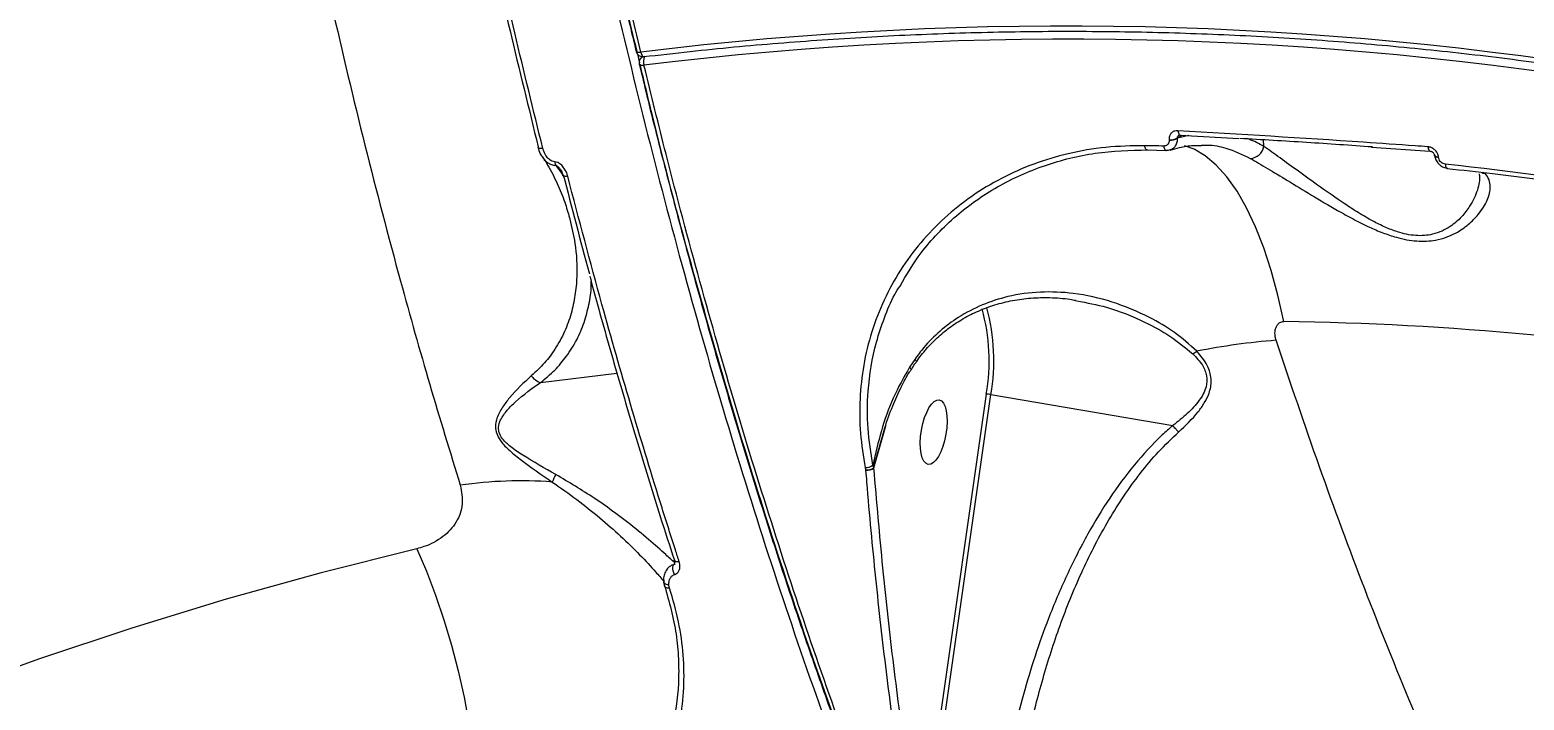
# Model space of a CAD drawing. Header units: millimetres. Extents: x -6879 to 7341, y -8047 to 7187.
# Drawn here: x -628.1 to -414.9, y 3479.5 to 3575.2 of the extents above; entities that cross this region are included whole.
import ezdxf

# ---------------------------------------------------------------- set-up
doc = ezdxf.new("R2010")
doc.units = ezdxf.units.MM
for name, color, linetype in [('DIKOM_ОБЪЕКТ', 7, 'Continuous'), ('DIKOM_РАЗМЕР_ЗОНА', 7, 'Continuous'), ('DIKOM_РАЗМЕР_ОБЪЕКТА', 7, 'Continuous')]:
    doc.layers.add(name, color=color, linetype=linetype)
doc.styles.add('style1', font='arial.ttf', dxfattribs={"width": 0.8})
doc.dimstyles.new('1-50', dxfattribs={"dimtxt": 300, "dimasz": 200, "dimexe": 100, "dimexo": 0, "dimgap": 100, "dimtad": 0, "dimdec": 0, "dimtxsty": 'style1', "dimcen": 0, "dimclrd": 7, "dimclre": 7, "dimadec": 1, "dimazin": 2, "dimtfac": 1, "dimtdec": 0, "dimtmove": 1, "dimatfit": 3, "dimfxl": 0, "dimlwd": 25, "dimlwe": 18, "dimarcsym": 0})

# ---------------------------------------------------------------- blocks, each defined once
blk = doc.blocks.new('*D20')
at = {"layer": 'Defpoints', "color": 0, "transparency": 16777216}
for p in [(-335.47, 4138.44), (-5198.79, -5966.88), (-1568.13, -5966.88)]:
    blk.add_point(p, dxfattribs=at)
at = {"layer": 'DIKOM_РАЗМЕР_ОБЪЕКТА', "color": 7, "lineweight": 18, "transparency": 16777216}
for p, q in [((-335.47, 4138.44), (-5298.79, 4138.44)), ((-1568.13, -5966.88), (-5298.79, -5966.88))]:
    blk.add_line(p, q, dxfattribs=at)
at = {"layer": 'DIKOM_РАЗМЕР_ОБЪЕКТА', "color": 7, "lineweight": 25, "transparency": 16777216}
for p, q in [((-5198.79, 3938.44), (-5198.79, -81.84)), ((-5198.79, -5766.88), (-5198.79, -1161.62))]:
    blk.add_line(p, q, dxfattribs=at)
at = {"layer": 'DIKOM_РАЗМЕР_ОБЪЕКТА', "color": 7, "transparency": 16777216}
for points in [[(-5232.12, 3938.44), (-5165.46, 3938.44), (-5198.79, 4138.44)], [(-5232.12, -5766.88), (-5165.46, -5766.88), (-5198.79, -5966.88)]]:
    blk.add_solid(points, dxfattribs=at)
at = {"layer": 'DIKOM_РАЗМЕР_ОБЪЕКТА', "color": 0, "transparency": 16777216, "insert": (-5198.79, -621.73), "char_height": 300, "attachment_point": 5, "rotation": 90, "style": 'style1'}
blk.add_mtext('10100', dxfattribs=at)
blk = doc.blocks.new('*D19')
at = {"layer": 'Defpoints', "color": 0, "transparency": 16777216}
for p in [(5624.04, 6094.27), (-4435.35, 2864.29), (5624.04, -2640.11)]:
    blk.add_point(p, dxfattribs=at)
at = {"layer": 'DIKOM_РАЗМЕР_ОБЪЕКТА', "color": 7, "lineweight": 18, "transparency": 16777216}
for p, q in [((-4435.35, 2864.29), (-4435.35, 6194.27)), ((5624.04, -2640.11), (5624.04, 6194.27))]:
    blk.add_line(p, q, dxfattribs=at)
at = {"layer": 'DIKOM_РАЗМЕР_ОБЪЕКТА', "color": 7, "lineweight": 25, "transparency": 16777216}
for p, q in [((-4235.35, 6094.27), (2113.67, 6094.27)), ((5424.04, 6094.27), (3193.46, 6094.27))]:
    blk.add_line(p, q, dxfattribs=at)
at = {"layer": 'DIKOM_РАЗМЕР_ОБЪЕКТА', "color": 7, "transparency": 16777216}
for points in [[(-4235.35, 6127.6), (-4235.35, 6060.94), (-4435.35, 6094.27)], [(5424.04, 6127.6), (5424.04, 6060.94), (5624.04, 6094.27)]]:
    blk.add_solid(points, dxfattribs=at)
at = {"layer": 'DIKOM_РАЗМЕР_ОБЪЕКТА', "color": 0, "transparency": 16777216, "insert": (2653.56, 6094.27), "char_height": 300, "attachment_point": 5, "style": 'style1'}
blk.add_mtext('10100', dxfattribs=at)
blk = doc.blocks.new('*D18')
at = {"layer": 'Defpoints', "color": 0, "transparency": 16777216}
for p in [(-342.29, 5666.7), (-6681.79, -8047.27), (-1651.48, -8047.27)]:
    blk.add_point(p, dxfattribs=at)
at = {"layer": 'DIKOM_РАЗМЕР_ЗОНА', "color": 7, "lineweight": 18, "transparency": 16777216}
for p, q in [((-342.29, 5666.7), (-6781.79, 5666.7)), ((-1651.48, -8047.27), (-6781.79, -8047.27))]:
    blk.add_line(p, q, dxfattribs=at)
at = {"layer": 'DIKOM_РАЗМЕР_ЗОНА', "color": 7, "lineweight": 25, "transparency": 16777216}
for p, q in [((-6681.79, 5466.7), (-6681.79, -340.84)), ((-6681.79, -7847.27), (-6681.79, -1420.62))]:
    blk.add_line(p, q, dxfattribs=at)
at = {"layer": 'DIKOM_РАЗМЕР_ЗОНА', "color": 7, "transparency": 16777216}
for points in [[(-6715.12, 5466.7), (-6648.46, 5466.7), (-6681.79, 5666.7)], [(-6715.12, -7847.27), (-6648.46, -7847.27), (-6681.79, -8047.27)]]:
    blk.add_solid(points, dxfattribs=at)
at = {"layer": 'DIKOM_РАЗМЕР_ЗОНА', "color": 0, "transparency": 16777216, "insert": (-6681.79, -880.73), "char_height": 300, "attachment_point": 5, "rotation": 90, "style": 'style1'}
blk.add_mtext('13700', dxfattribs=at)
blk = doc.blocks.new('*D17')
at = {"layer": 'Defpoints', "color": 0, "transparency": 16777216}
for p in [(-5935.35, 6990.27), (-5935.35, 998.27), (7340.79, -2830.86)]:
    blk.add_point(p, dxfattribs=at)
at = {"layer": 'DIKOM_РАЗМЕР_ЗОНА', "color": 7, "lineweight": 18, "transparency": 16777216}
for p, q in [((-5935.35, 998.27), (-5935.35, 7090.27)), ((7340.79, -2830.86), (7340.79, 7090.27))]:
    blk.add_line(p, q, dxfattribs=at)
at = {"layer": 'DIKOM_РАЗМЕР_ЗОНА', "color": 7, "lineweight": 25, "transparency": 16777216}
for p, q in [((-5735.35, 6990.27), (2016.67, 6990.27)), ((7140.79, 6990.27), (3096.46, 6990.27))]:
    blk.add_line(p, q, dxfattribs=at)
at = {"layer": 'DIKOM_РАЗМЕР_ЗОНА', "color": 7, "transparency": 16777216}
for points in [[(-5735.35, 7023.6), (-5735.35, 6956.94), (-5935.35, 6990.27)], [(7140.79, 7023.6), (7140.79, 6956.94), (7340.79, 6990.27)]]:
    blk.add_solid(points, dxfattribs=at)
at = {"layer": 'DIKOM_РАЗМЕР_ЗОНА', "color": 0, "transparency": 16777216, "insert": (2556.56, 6990.27), "char_height": 300, "attachment_point": 5, "style": 'style1'}
blk.add_mtext('13300', dxfattribs=at)

msp = doc.modelspace()

# ---------------------------------------------------------------- linework, layer by layer
at = {"layer": 'DIKOM_ОБЪЕКТ', "color": 7, "linetype": 'Continuous', "lineweight": 15}
for p, q in [((-541.59, 3572.1), (-541.59, 3572.1)), ((-541.07, 3570.48), (-541.35, 3571.68)), ((-540.73, 3571.35), (-540.93, 3571.12)), ((-541.14, 3570.23), (-541.14, 3570.24)), ((-465.53, 3559.47), (-465.53, 3559.45)), ((-464.33, 3559.74), (-463.72, 3560.13)), ((-462.71, 3560.08), (-464.33, 3559.72)), ((-464.33, 3559.72), (-464.33, 3559.74)), ((-463.99, 3560.15), (-455.59, 3559.67)), ((-460.92, 3558.72), (-460.75, 3558.72)), ((-452, 3558.52), (-452.09, 3559.52)), ((-436.67, 3558.45), (-428.32, 3557.85)), ((-468.67, 3558.03), (-465.98, 3557.97)), ((-427.08, 3556.97), (-427.09, 3557)), ((-551.86, 3554.07), (-552, 3554.39)), ((-478.91, 3536.53), (-478.69, 3536.48)), ((-501.83, 3528.14), (-502.57, 3527.03)), ((-555.22, 3524.83), (-544.31, 3526.16)), ((-491.62, 3523.19), (-500.96, 3457.76)), ((-500.51, 3456.25), (-490.97, 3523.12)), ((-490.97, 3523.12), (-465, 3518.72)), ((-507.66, 3512.69), (-505.97, 3518.69)), ((-507.65, 3512.72), (-507.36, 3513.82)), ((-508.88, 3512.7), (-508.84, 3512.39)), ((-508.84, 3512.39), (-508.84, 3512.35)), ((-507.65, 3512.72), (-507.79, 3513.06)), ((-507.66, 3512.69), (-507.65, 3512.72)), ((-537.51, 3495.73), (-537.52, 3495.76)), ((-536.8, 3495.51), (-536.89, 3495.95))]:
    msp.add_line(p, q, dxfattribs=at)
at = {"layer": 'DIKOM_ОБЪЕКТ', "color": 7, "linetype": 'Continuous', "lineweight": 15, "flags": 128}
for points in [[(-541.59, 3572.1), (-541.59, 3572.09), (-541.55, 3572.04), (-541.48, 3572), (-541.38, 3571.98), (-541.25, 3571.97), (-541.09, 3571.97), (-540.91, 3571.98)], [(-540.91, 3571.98), (-540.86, 3571.81), (-540.81, 3571.65), (-540.74, 3571.52), (-540.67, 3571.42), (-540.6, 3571.36), (-540.52, 3571.34), (-540.5, 3571.34)], [(-540.46, 3570.12), (-540.64, 3570.1), (-540.8, 3570.1), (-540.93, 3570.11), (-541.03, 3570.14), (-541.1, 3570.18), (-541.14, 3570.23), (-541.14, 3570.23)], [(-464.27, 3560.78), (-464.25, 3560.61), (-464.21, 3560.46), (-464.16, 3560.34), (-464.11, 3560.25), (-464.04, 3560.19), (-463.99, 3560.17)], [(-555.57, 3558.38), (-555.57, 3558.42), (-555.55, 3558.48)], [(-554.89, 3558.25), (-555.05, 3558.24), (-555.2, 3558.23), (-555.34, 3558.25), (-555.44, 3558.27), (-555.52, 3558.31), (-555.56, 3558.36), (-555.57, 3558.38)], [(-468.67, 3558.03), (-468.73, 3558.04), (-468.79, 3558.08), (-468.84, 3558.15), (-468.9, 3558.24), (-468.94, 3558.36), (-468.98, 3558.49), (-469.01, 3558.64)], [(-466.31, 3558.58), (-466.28, 3558.43), (-466.25, 3558.3), (-466.2, 3558.19), (-466.15, 3558.09), (-466.09, 3558.03), (-466.03, 3557.99), (-465.98, 3557.97)], [(-463.99, 3560.17), (-463.97, 3560.16), (-463.97, 3560.16)], [(-449.17, 3533.56), (-450, 3537.3), (-450.95, 3540.81), (-452.02, 3544.08), (-453.2, 3547.07), (-454.48, 3549.76), (-455.84, 3552.14), (-457.29, 3554.18), (-458.8, 3555.86), (-460.37, 3557.18), (-461.98, 3558.13), (-463.35, 3558.63)], [(-428.62, 3558.48), (-428.59, 3558.32), (-428.55, 3558.17), (-428.5, 3558.04), (-428.44, 3557.95), (-428.37, 3557.89), (-428.31, 3557.87)], [(-465.98, 3557.97), (-465.97, 3557.97), (-465.95, 3557.98)], [(-428.31, 3557.87), (-428.3, 3557.87), (-428.3, 3557.87)], [(-427.09, 3557), (-427.24, 3557.02), (-427.37, 3557.05), (-427.49, 3557.09), (-427.58, 3557.13), (-427.65, 3557.19), (-427.68, 3557.25), (-427.69, 3557.29)], [(-427.08, 3556.97), (-427.24, 3556.99), (-427.37, 3557.02), (-427.49, 3557.06), (-427.58, 3557.11), (-427.64, 3557.17), (-427.68, 3557.23), (-427.69, 3557.26)], [(-551.34, 3554.27), (-551.52, 3554.26), (-551.67, 3554.26), (-551.81, 3554.27), (-551.91, 3554.3), (-551.99, 3554.35), (-552.02, 3554.4), (-552.02, 3554.41)], [(-426.12, 3556), (-426.11, 3555.85), (-426.08, 3555.72), (-426.04, 3555.6), (-425.99, 3555.51), (-425.94, 3555.44), (-425.88, 3555.4), (-425.86, 3555.4)], [(-420.96, 3554.82), (-420.75, 3554.74), (-420.42, 3554.67)], [(-572.88, 3501.13), (-586.54, 3497.69), (-600.09, 3493.92), (-613.54, 3489.8), (-626.86, 3485.36), (-640.07, 3480.58), (-653.14, 3475.47), (-666.07, 3470.03), (-678.86, 3464.28), (-691.49, 3458.2), (-703.97, 3451.8), (-716.27, 3445.1), (-728.41, 3438.08), (-740.36, 3430.75), (-752.13, 3423.13)], [(-572.88, 3501.13), (-571.5, 3497.91), (-570.21, 3494.52), (-569.01, 3491), (-567.93, 3487.38), (-566.96, 3483.69), (-566.13, 3479.96), (-565.43, 3476.23), (-564.88, 3472.54), (-564.48, 3468.92), (-564.22, 3465.39), (-564.13, 3462), (-564.18, 3458.77), (-564.4, 3455.73), (-564.76, 3452.92), (-565.27, 3450.35)], [(-536.09, 3497.45), (-536.2, 3497.7), (-536.29, 3497.97), (-536.33, 3498.24), (-536.34, 3498.49), (-536.31, 3498.7), (-536.24, 3498.85), (-536.14, 3498.93), (-536.02, 3498.93)], [(-536.14, 3499.48), (-536.14, 3499.48), (-536.14, 3499.49)], [(-535.43, 3499.27), (-535.6, 3499.26), (-535.77, 3499.26), (-535.9, 3499.29), (-536.02, 3499.34), (-536.09, 3499.4), (-536.14, 3499.48)], [(-536.89, 3495.95), (-537.09, 3495.97), (-537.26, 3496.01), (-537.41, 3496.07), (-537.53, 3496.15), (-537.61, 3496.25), (-537.65, 3496.35), (-537.65, 3496.36)], [(-536.8, 3495.51), (-536.97, 3495.5), (-537.12, 3495.51), (-537.25, 3495.53), (-537.36, 3495.57), (-537.45, 3495.63), (-537.5, 3495.7), (-537.51, 3495.73)]]:
    msp.add_lwpolyline(points, dxfattribs=at)
at = {"layer": 'DIKOM_ОБЪЕКТ', "color": 7, "linetype": 'Continuous', "lineweight": 15}
for centre, radius, start, end in [((-480.26, 3080.5), 495.21, 63.7507, 97.0349), ((-479.97, 3080.27), 493.56, 63.7451, 97.0405), ((-540.61, 3572.33), 1, 193.4919, 276.8161), ((-540.17, 3570.47), 1, 139.5978, 168.162), ((-540.31, 3570.59), 0.807, 113.971, 139.4462), ((-538.79, 3570.66), 1.76, 155.3236, 197.9927), ((-540.17, 3570.47), 1, 168.162, 193.598), ((-477.58, 3068.3), 490.41, 88.6826, 88.9977), ((-465.38, 3561.57), 2.11, 265.7044, 299.773), ((-465.37, 3561.55), 2.11, 265.7049, 299.7792), ((-454.11, 3558.98), 2.16, 274.1931, 347.6512), ((-551.74, 3556.44), 1.45, 184.2304, 204.4866), ((-476.7, 3078.48), 480.19, 76.8315, 83.9541), ((-518.24, 3527.96), 27.04, 349.854, 15.8732), ((-519, 3528.02), 28.46, 350.0687, 15.2476), ((-456.84, 3066.91), 466.72, 71.7273, 89.0583), ((-442.49, 3432.7), 98.48, 94.5233, 101.1829), ((-464, 3532.41), 3.93, 297.9082, 307.8531), ((-502.83, 3526.56), 0.533, 18.131, 61.5883), ((-491.92, 3517.83), 5.37, 79.7565, 86.7648), ((-547.61, 3508.56), 6.29, 149.6553, 160.5965), ((-508.88, 3514.53), 1.83, 269.7653, 306.5303), ((-508.61, 3513.85), 1.48, 260.8999, 310.3972), ((-508.63, 3513.85), 1.52, 262.134, 310.0449), ((-558.02, 3451.32), 59.5, 85.6906, 98.3584)]:
    msp.add_arc(centre, radius, start, end, dxfattribs=at)
msp.add_ellipse((-499.12, 3517.77), major_axis=(-0.79, -4.6), ratio=0.379395, dxfattribs=at)
for points, knots in [([(-489.08, 4127.55), (-490.59, 4126.66), (-494.65, 4124.25), (-501.09, 4119.29), (-508.29, 4112.38), (-515.29, 4104.17), (-522.04, 4094.64), (-528.51, 4083.81), (-534.57, 4071.9), (-540.2, 4058.98), (-545.4, 4045.14), (-550.25, 4030.15), (-554.73, 4014.02), (-558.81, 3996.78), (-562.4, 3978.8), (-565.49, 3960.16), (-568.1, 3940.97), (-570.27, 3920.89), (-571.98, 3899.98), (-573.2, 3878.27), (-573.9, 3856.51), (-574.11, 3834.8), (-573.87, 3813.23), (-573.18, 3791.2), (-572.02, 3768.75), (-570.39, 3745.95), (-568.3, 3722.98), (-565.74, 3699.93), (-562.71, 3676.84), (-559.21, 3653.67), (-555.22, 3630.47), (-550.74, 3607.33), (-545.89, 3584.77), (-540.67, 3562.84), (-535.12, 3541.59), (-529.16, 3520.69), (-522.79, 3500.2), (-516.01, 3480.25), (-509.41, 3462.33), (-504.99, 3451.4), (-503.03, 3446.56)], [0, 0, 0, 0, 0.015652, 0.042167, 0.068704, 0.09522, 0.122506, 0.149814, 0.177101, 0.203617, 0.230153, 0.256669, 0.283955, 0.311264, 0.33855, 0.365066, 0.391602, 0.418118, 0.445404, 0.472713, 0.499999, 0.52556, 0.55114, 0.576701, 0.602949, 0.629218, 0.655467, 0.681983, 0.708519, 0.735035, 0.762321, 0.78963, 0.816916, 0.843432, 0.869969, 0.896485, 0.923771, 0.951079, 0.978366, 1, 1, 1, 1]), ([(-540.91, 3571.98), (-541.92, 3576.26), (-544.64, 3587.79), (-548.75, 3606.91), (-553.12, 3629.37), (-557.1, 3652.34), (-560.67, 3675.73), (-563.8, 3699.48), (-566.43, 3723.06), (-568.56, 3746.4), (-570.2, 3769.43), (-571.37, 3792.53), (-572.07, 3815.61), (-572.26, 3838.59), (-571.94, 3860.96), (-571.14, 3882.67), (-569.87, 3903.67), (-568.11, 3924.3), (-565.84, 3944.46), (-563.07, 3964.08), (-559.85, 3982.73), (-556.21, 4000.36), (-552.17, 4016.95), (-547.67, 4032.78), (-542.7, 4047.76), (-537.28, 4061.81), (-531.52, 4074.62), (-525.44, 4086.18), (-519.09, 4096.51), (-512.36, 4105.75), (-505.25, 4113.87), (-497.78, 4120.71), (-491.56, 4125.38), (-487.78, 4127.37), (-486.65, 4127.96)], [0, 0, 0, 0, 0.018757, 0.050533, 0.082334, 0.11411, 0.146809, 0.179535, 0.212234, 0.24401, 0.27581, 0.307586, 0.340285, 0.373011, 0.40571, 0.437486, 0.469287, 0.501063, 0.533762, 0.566487, 0.599186, 0.630962, 0.662763, 0.694539, 0.727238, 0.759964, 0.792663, 0.824439, 0.856239, 0.888015, 0.920714, 0.95344, 0.986139, 1, 1, 1, 1]), ([(-552.79, 4066.94), (-554.91, 4064.42), (-559.16, 4059.35), (-565.17, 4050.34), (-570.92, 4040.32), (-576.34, 4029.25), (-581.42, 4017.2), (-586.15, 4004.2), (-590.49, 3990.24), (-594.46, 3975.38), (-598.05, 3959.66), (-601.24, 3943.17), (-604.02, 3925.97), (-606.37, 3908.1), (-608.28, 3889.6), (-609.75, 3870.49), (-610.8, 3850.85), (-611.41, 3830.77), (-611.58, 3810.34), (-611.3, 3789.61), (-610.57, 3768.61), (-609.41, 3747.38), (-607.8, 3726), (-605.78, 3704.57), (-603.34, 3683.19), (-600.49, 3661.9), (-597.22, 3640.75), (-593.55, 3619.76), (-589.5, 3599.02), (-585.09, 3578.63), (-580.33, 3558.66), (-575.62, 3540.66), (-571.06, 3524.49), (-568.13, 3514.95), (-566.67, 3510.18)], [0, 0, 0, 0, 0.031557, 0.063213, 0.09492, 0.126627, 0.158283, 0.18984, 0.221397, 0.253054, 0.284762, 0.31647, 0.348127, 0.379685, 0.411265, 0.442944, 0.474674, 0.506404, 0.538084, 0.569664, 0.601295, 0.633026, 0.664807, 0.696588, 0.728319, 0.75995, 0.791659, 0.823468, 0.855327, 0.887186, 0.918995, 0.950705, 0.975353, 1, 1, 1, 1]), ([(-570.19, 3625.87), (-569.11, 3620.16), (-566.95, 3608.73), (-563.39, 3591.78), (-559.62, 3574.99), (-556.9, 3563.98), (-555.55, 3558.48)], [0, 0, 0, 0, 0.2491, 0.4982, 0.749099, 1, 1, 1, 1]), ([(-554.89, 3558.25), (-556.24, 3563.72), (-558.94, 3574.67), (-562.71, 3591.46), (-566.29, 3608.48), (-568.47, 3620.02), (-569.57, 3625.79)], [0, 0, 0, 0, 0.2491, 0.498199, 0.7491, 1, 1, 1, 1]), ([(-549.76, 3609.11), (-549.33, 3606.97), (-548.15, 3601.13), (-546.1, 3591.66), (-543.81, 3581.46), (-542.26, 3574.97), (-541.58, 3572.1)], [0, 0, 0, 0, 0.171136, 0.466841, 0.764026, 1, 1, 1, 1]), ([(-541.45, 3572.09), (-542.49, 3576.4), (-545.28, 3587.99), (-547.94, 3600.11), (-549.46, 3607.97), (-549.51, 3608.26)], [0, 0, 0, 0, 0.362924, 0.97641, 1, 1, 1, 1]), ([(-540.5, 3571.34), (-538.29, 3571.59), (-531.9, 3572.33), (-521.31, 3573.32), (-508.73, 3574.19), (-496.16, 3574.75), (-483.59, 3575), (-471.04, 3574.94), (-458.52, 3574.57), (-446.02, 3573.89), (-433.56, 3572.89), (-421.15, 3571.58), (-408.79, 3569.97), (-396.49, 3568.04), (-384.25, 3565.81), (-372.08, 3563.27), (-359.99, 3560.43), (-347.99, 3557.28), (-336.07, 3553.83), (-324.26, 3550.08), (-312.54, 3546.03), (-300.94, 3541.68), (-289.45, 3537.05), (-278.09, 3532.12), (-268.67, 3527.75), (-263.06, 3524.99), (-261.15, 3524.05)], [0, 0, 0, 0, 0.022819, 0.066218, 0.109616, 0.153016, 0.196416, 0.239816, 0.283216, 0.326616, 0.370017, 0.413417, 0.456819, 0.50022, 0.543621, 0.587023, 0.630425, 0.673827, 0.717229, 0.760631, 0.804033, 0.847436, 0.890838, 0.934241, 0.977643, 1, 1, 1, 1]), ([(-541.13, 3570.25), (-540.77, 3568.75), (-539.55, 3563.65), (-537.36, 3555.06), (-534.58, 3544.49), (-531.71, 3534.1), (-528.77, 3523.88), (-525.75, 3513.85), (-522.66, 3503.99), (-519.49, 3494.3), (-516.24, 3484.79), (-512.92, 3475.44), (-509.51, 3466.26), (-506.03, 3457.23), (-502.47, 3448.37), (-498.82, 3439.68), (-495.11, 3431.18), (-491.35, 3422.91), (-487.55, 3414.9), (-483.7, 3407.15), (-479.82, 3399.65), (-475.89, 3392.4), (-471.92, 3385.39), (-467.9, 3378.64), (-463.84, 3372.13), (-459.73, 3365.86), (-455.57, 3359.83), (-451.37, 3354.05), (-447.12, 3348.52), (-442.86, 3343.28), (-438.59, 3338.33), (-434.32, 3333.69), (-430.04, 3329.36), (-425.76, 3325.32), (-421.48, 3321.59), (-417.18, 3318.15), (-412.88, 3315.01), (-408.57, 3312.17), (-404.25, 3309.62), (-399.92, 3307.37), (-395.58, 3305.42), (-391.27, 3303.81), (-388.36, 3302.85), (-386.92, 3302.51), (-386.89, 3302.5)], [0, 0, 0, 0, 0.010327, 0.035268, 0.060217, 0.085051, 0.10977, 0.134402, 0.158977, 0.183522, 0.208065, 0.232629, 0.257239, 0.281921, 0.306704, 0.331617, 0.356585, 0.381471, 0.406235, 0.430906, 0.455511, 0.480079, 0.504637, 0.529212, 0.553823, 0.578501, 0.603272, 0.628165, 0.653157, 0.67812, 0.702946, 0.72767, 0.752318, 0.776919, 0.801499, 0.826085, 0.850694, 0.875352, 0.900082, 0.924912, 0.949847, 0.974761, 0.99953, 1, 1, 1, 1]), ([(-501.9, 3447.32), (-503.85, 3452.14), (-508.23, 3462.95), (-514.73, 3480.63), (-521.4, 3500.25), (-527.75, 3520.59), (-533.73, 3541.58), (-538.16, 3558.17), (-540.45, 3567.89), (-541.01, 3570.27)], [0, 0, 0, 0, 0.131149, 0.29383, 0.457023, 0.620477, 0.783932, 0.947126, 1, 1, 1, 1]), ([(-386.57, 3302.59), (-387.02, 3302.68), (-390.37, 3303.37), (-396.64, 3305.91), (-405.35, 3310.28), (-414.02, 3315.97), (-422.77, 3322.93), (-431.59, 3331.22), (-440.44, 3340.84), (-449.12, 3351.59), (-457.62, 3363.39), (-465.91, 3376.16), (-474.12, 3390.11), (-482.23, 3405.25), (-490.19, 3421.54), (-497.52, 3437.9), (-504.23, 3454.14), (-510.36, 3470.06), (-516.28, 3486.61), (-521.98, 3503.77), (-527.41, 3521.34), (-532.53, 3539.23), (-536.86, 3555.47), (-539.42, 3565.88), (-540.46, 3570.12)], [0, 0, 0, 0, 0.007906, 0.059244, 0.109134, 0.159061, 0.208951, 0.26029, 0.31167, 0.363008, 0.412898, 0.462826, 0.512715, 0.564054, 0.615434, 0.666773, 0.710192, 0.753663, 0.797133, 0.841015, 0.884898, 0.927675, 0.970549, 1, 1, 1, 1]), ([(-464.27, 3560.78), (-464.43, 3560.77), (-464.75, 3560.76), (-465.15, 3560.54), (-465.43, 3560.2), (-465.55, 3559.82), (-465.54, 3559.57), (-465.53, 3559.47)], [0, 0, 0, 0, 0.2182777, 0.4367774, 0.6530716, 0.8657748, 1, 1, 1, 1]), ([(-428.62, 3558.48), (-429.23, 3558.53), (-432.28, 3558.75), (-444.1, 3559.57), (-455.42, 3560.25), (-464.27, 3560.78)], [0, 0, 0, 0, 0.051709, 0.258553, 1, 1, 1, 1]), ([(-555.55, 3558.38), (-555.54, 3558.32), (-555.48, 3557.92), (-555.28, 3557.45), (-555.01, 3557.1), (-554.96, 3557.04)], [0, 0, 0, 0, 0.1229755, 0.8358072, 1, 1, 1, 1]), ([(-553.19, 3556.34), (-553.31, 3556.35), (-553.56, 3556.39), (-553.96, 3556.63), (-554.41, 3557.1), (-554.72, 3557.69), (-554.85, 3558.12), (-554.89, 3558.25)], [0, 0, 0, 0, 0.138896, 0.276834, 0.49664, 0.841855, 1, 1, 1, 1]), ([(-469.01, 3558.64), (-470.87, 3558.61), (-474.59, 3558.54), (-479.9, 3557.61), (-484.88, 3556.11), (-489.49, 3554.07), (-493.77, 3551.49), (-497.63, 3548.41), (-501.04, 3544.87), (-503.94, 3540.94), (-506.29, 3536.66), (-508.05, 3532.1), (-509.21, 3527.36), (-509.73, 3522.51), (-509.69, 3517.6), (-509.15, 3514.33), (-508.88, 3512.7)], [0, 0, 0, 0, 0.075108, 0.150214, 0.221282, 0.292578, 0.363644, 0.434769, 0.506124, 0.577248, 0.64834, 0.719659, 0.790752, 0.860428, 0.93032, 1, 1, 1, 1]), ([(-465.53, 3559.45), (-465.53, 3559.43), (-465.52, 3559.31), (-465.54, 3559.1), (-465.65, 3558.88), (-465.83, 3558.71), (-466.04, 3558.6), (-466.23, 3558.59), (-466.31, 3558.58)], [0, 0, 0, 0, 0.034061, 0.252319, 0.470569, 0.597909, 0.819286, 1, 1, 1, 1]), ([(-465.4, 3558.06), (-465.23, 3558.12), (-464.97, 3558.23), (-464.63, 3558.57), (-464.38, 3559.01), (-464.32, 3559.45), (-464.32, 3559.69), (-464.33, 3559.72)], [0, 0, 0, 0, 0.258579, 0.417657, 0.68912, 0.958274, 1, 1, 1, 1]), ([(-465.37, 3557.99), (-464.94, 3558.13), (-463.83, 3558.48), (-462.34, 3558.7), (-461.31, 3558.68), (-460.91, 3558.67)], [0, 0, 0, 0, 0.287144, 0.726923, 1, 1, 1, 1]), ([(-464.33, 3559.74), (-464.33, 3559.78), (-464.34, 3559.86), (-464.29, 3559.99), (-464.21, 3560.09), (-464.15, 3560.12), (-464.13, 3560.13)], [0, 0, 0, 0, 0.210909, 0.546351, 0.89806, 1, 1, 1, 1]), ([(-464.13, 3560.13), (-464.13, 3560.13), (-464.12, 3560.14), (-464.08, 3560.17), (-463.99, 3560.16), (-463.97, 3560.16)], [0, 0, 0, 0, 0.102374, 0.758767, 1, 1, 1, 1]), ([(-460.75, 3558.72), (-460.52, 3558.73), (-459.4, 3558.77), (-457.08, 3558.31), (-455.1, 3557.37), (-453.95, 3556.83)], [0, 0, 0, 0, 0.096633, 0.473587, 1, 1, 1, 1]), ([(-455.46, 3559.72), (-452.27, 3559.53), (-445.93, 3559.16), (-439.66, 3558.72), (-436.53, 3558.5)], [0, 0, 0, 0, 0.50201, 1, 1, 1, 1]), ([(-452, 3558.52), (-452.7, 3558.91), (-453.52, 3559.37), (-454.39, 3559.63), (-454.52, 3559.66)], [0, 0, 0, 0, 0.849102, 1, 1, 1, 1]), ([(-421.29, 3554.61), (-421.28, 3554.54), (-421.14, 3553.85), (-421.47, 3552.3), (-422.38, 3550.27), (-423.75, 3548.47), (-425.1, 3547.26), (-426.56, 3546.43), (-428.13, 3545.88), (-430.31, 3545.69), (-432.7, 3546.2), (-434.75, 3547.01), (-436.62, 3547.94), (-438.58, 3549.09), (-441.12, 3550.74), (-444.01, 3552.77), (-447.06, 3554.98), (-449.81, 3556.96), (-451.26, 3558), (-452, 3558.52)], [0, 0, 0, 0, 0.010007, 0.104225, 0.200914, 0.263446, 0.327196, 0.362135, 0.397933, 0.449085, 0.50016, 0.535142, 0.571145, 0.617495, 0.664523, 0.749381, 0.836097, 0.917112, 1, 1, 1, 1]), ([(-427.09, 3557), (-427.1, 3557.1), (-427.14, 3557.35), (-427.34, 3557.75), (-427.69, 3558.13), (-428.14, 3558.4), (-428.46, 3558.46), (-428.62, 3558.48)], [0, 0, 0, 0, 0.134273, 0.346977, 0.563258, 0.781762, 1, 1, 1, 1]), ([(-554.97, 3557.1), (-554.71, 3556.69), (-553.89, 3555.42), (-552.81, 3553.24), (-551.75, 3550.72), (-551.3, 3549.08), (-551.09, 3548.33)], [0, 0, 0, 0, 0.139074, 0.436821, 0.741765, 1, 1, 1, 1]), ([(-554.95, 3557.04), (-554.9, 3556.96), (-554.74, 3556.61), (-554.26, 3556.23), (-553.65, 3555.9), (-553.26, 3555.86), (-553.06, 3555.84)], [0, 0, 0, 0, 0.119249, 0.486955, 0.735621, 1, 1, 1, 1]), ([(-551.34, 3554.27), (-551.38, 3554.42), (-551.52, 3554.88), (-551.87, 3555.52), (-552.37, 3556.02), (-552.8, 3556.28), (-553.06, 3556.32), (-553.19, 3556.34)], [0, 0, 0, 0, 0.160577, 0.508166, 0.731873, 0.865376, 1, 1, 1, 1]), ([(-503.93, 3538.59), (-502.99, 3540.22), (-501.44, 3542.9), (-498.57, 3546.15), (-495.1, 3549.46), (-491.11, 3552.26), (-486.73, 3554.49), (-482.15, 3556.29), (-476.14, 3557.81), (-471.11, 3557.97), (-468.6, 3558.05)], [0, 0, 0, 0, 0.137076, 0.225393, 0.313716, 0.4852, 0.573502, 0.661808, 0.830903, 1, 1, 1, 1]), ([(-465.98, 3557.98), (-465.96, 3557.98), (-465.75, 3557.95), (-465.55, 3558.02), (-465.36, 3558.08)], [0, 0, 0, 0, 0.081837, 1, 1, 1, 1]), ([(-453.95, 3556.83), (-453.17, 3556.37), (-451.61, 3555.47), (-448.62, 3553.67), (-445.28, 3551.62), (-442.1, 3549.73), (-439.3, 3548.17), (-437.15, 3547.09), (-435.07, 3546.2), (-432.8, 3545.42), (-430.15, 3544.92), (-427.74, 3545.06), (-425.96, 3545.56), (-424.32, 3546.3), (-422.74, 3547.4), (-421.17, 3549.03), (-420.01, 3550.89), (-419.63, 3552.56), (-419.81, 3553.81), (-420.22, 3554.38), (-420.42, 3554.67)], [0, 0, 0, 0, 0.072776, 0.145622, 0.222086, 0.298517, 0.340926, 0.383291, 0.41648, 0.449608, 0.498644, 0.547789, 0.580846, 0.613965, 0.671082, 0.728317, 0.813205, 0.898077, 0.94905, 1, 1, 1, 1]), ([(-428.3, 3557.87), (-428.29, 3557.87), (-428.25, 3557.87), (-428.14, 3557.84), (-428, 3557.76), (-427.87, 3557.65), (-427.77, 3557.52), (-427.7, 3557.38), (-427.69, 3557.32), (-427.69, 3557.28)], [0, 0, 0, 0, 0.047947, 0.228818, 0.386284, 0.543704, 0.69995, 0.853168, 1, 1, 1, 1]), ([(-427.69, 3557.29), (-427.69, 3557.29), (-427.69, 3557.27), (-427.69, 3557.26), (-427.69, 3557.26)], [0, 0, 0, 0, 0.7853016, 1, 1, 1, 1]), ([(-427.66, 3557.36), (-427.63, 3557.16), (-427.56, 3556.75), (-427.27, 3556.25), (-426.87, 3555.84), (-426.38, 3555.52), (-425.96, 3555.45), (-425.75, 3555.41)], [0, 0, 0, 0, 0.2044236, 0.4300873, 0.563411, 0.7802499, 1, 1, 1, 1]), ([(-426.12, 3556), (-426.13, 3556), (-426.23, 3556.01), (-426.43, 3556.07), (-426.67, 3556.22), (-426.88, 3556.43), (-427.03, 3556.68), (-427.07, 3556.88), (-427.08, 3556.97)], [0, 0, 0, 0, 0.004272, 0.219823, 0.435559, 0.568201, 0.793824, 1, 1, 1, 1]), ([(-553.06, 3555.84), (-553.03, 3555.84), (-552.98, 3555.82), (-552.86, 3555.76), (-552.68, 3555.61), (-552.54, 3555.45), (-552.46, 3555.33), (-552.45, 3555.32)], [0, 0, 0, 0, 0.0856356, 0.1836251, 0.4307689, 0.9374388, 1, 1, 1, 1]), ([(-553.06, 3555.84), (-552.98, 3555.74), (-552.64, 3555.27), (-552.31, 3554.81), (-552.05, 3554.45)], [0, 0, 0, 0, 0.2248907, 1, 1, 1, 1]), ([(-552.46, 3555.31), (-552.39, 3555.22), (-552.18, 3554.94), (-552.09, 3554.62), (-552.03, 3554.41)], [0, 0, 0, 0, 0.321171, 1, 1, 1, 1]), ([(-551.98, 3554.54), (-550.77, 3549.82), (-549.54, 3545.05), (-548.24, 3540.4), (-548.23, 3540.36)], [0, 0, 0, 0, 0.991407, 1, 1, 1, 1]), ([(-535.43, 3499.27), (-535.61, 3499.84), (-536.53, 3502.67), (-538.88, 3510.1), (-542.41, 3521.72), (-546.84, 3537.16), (-549.73, 3548.15), (-551.34, 3554.27)], [0, 0, 0, 0, 0.032158, 0.160792, 0.418285, 0.675776, 1, 1, 1, 1]), ([(-425.84, 3555.39), (-423.69, 3555.16), (-417.47, 3554.47), (-407.21, 3553.1), (-395.07, 3551.18), (-383.01, 3548.94), (-373.69, 3546.98), (-368.4, 3545.75), (-367.08, 3545.45)], [0, 0, 0, 0, 0.108266, 0.314197, 0.520129, 0.726063, 0.932001, 1, 1, 1, 1]), ([(-551.03, 3548.16), (-550.77, 3547.02), (-550.13, 3544.26), (-549.94, 3540.62), (-550.25, 3537.28), (-550.81, 3534.67), (-551.73, 3532.1), (-553.01, 3529.75), (-554.57, 3527.63), (-555.88, 3526.41), (-556.54, 3525.8)], [0, 0, 0, 0, 0.1452503, 0.3510002, 0.4645681, 0.5781236, 0.6938955, 0.8096178, 0.9043831, 1, 1, 1, 1]), ([(-551.08, 3548.33), (-551.06, 3548.29), (-551.04, 3548.23), (-551.03, 3548.18), (-551.03, 3548.16)], [0, 0, 0, 0, 0.730278, 1, 1, 1, 1]), ([(-555.22, 3524.83), (-554.51, 3525.42), (-553.1, 3526.61), (-551.4, 3528.67), (-549.99, 3530.94), (-548.93, 3533.42), (-548.29, 3535.99), (-547.93, 3537.96), (-547.99, 3539.07), (-548, 3539.31)], [0, 0, 0, 0, 0.14023, 0.281902, 0.448265, 0.614692, 0.785013, 0.955357, 1, 1, 1, 1]), ([(-548.2, 3540.04), (-547.84, 3538.68), (-546.53, 3533.86), (-544.2, 3525.72), (-541.22, 3515.64), (-538.53, 3506.9), (-536.8, 3501.57), (-536.12, 3499.5)], [0, 0, 0, 0, 0.097254, 0.345935, 0.593657, 0.841439, 1, 1, 1, 1]), ([(-507.79, 3513.06), (-508.07, 3514.81), (-508.64, 3518.33), (-508.57, 3524.25), (-507.71, 3529.55), (-506.18, 3534.08), (-505.11, 3536.8), (-504.19, 3538.2), (-503.93, 3538.59)], [0, 0, 0, 0, 0.196243, 0.39536, 0.666424, 0.806011, 0.945601, 1, 1, 1, 1]), ([(-461.59, 3529.31), (-462.62, 3530.24), (-464.68, 3532.1), (-468.81, 3534.47), (-473.62, 3536.49), (-478.89, 3537.66), (-483.9, 3537.88), (-488.28, 3537.29), (-492.21, 3536.02), (-495.47, 3534.33), (-498.26, 3532.24), (-500.33, 3530.18), (-501.41, 3528.71), (-501.83, 3528.14)], [0, 0, 0, 0, 0.089951, 0.180156, 0.306839, 0.433486, 0.539377, 0.645177, 0.730569, 0.815884, 0.885731, 0.95552, 1, 1, 1, 1]), ([(-501.56, 3527.83), (-501.55, 3527.83), (-501.16, 3528.48), (-500.18, 3529.65), (-498.63, 3531.29), (-496.85, 3532.74), (-494.89, 3534.02), (-492.72, 3535.11), (-490.36, 3535.98), (-487.86, 3536.6), (-485.23, 3536.95), (-482.49, 3536.99), (-480.36, 3536.86), (-479.16, 3536.63), (-478.9, 3536.58)], [0, 0, 0, 0, 0.000336, 0.083195, 0.167167, 0.25208, 0.34228, 0.436931, 0.536153, 0.63934, 0.74545, 0.854502, 0.968585, 1, 1, 1, 1]), ([(-478.69, 3536.48), (-477.27, 3536.23), (-473.94, 3535.62), (-469.51, 3533.78), (-465.34, 3531.55), (-463.23, 3529.81), (-462.16, 3528.94)], [0, 0, 0, 0, 0.238408, 0.559397, 0.77773, 1, 1, 1, 1]), ([(-450.25, 3530.87), (-450.32, 3531.09), (-450.44, 3531.56), (-450.44, 3532.19), (-450.3, 3532.71), (-450.08, 3533.12), (-449.78, 3533.39), (-449.47, 3533.54), (-449.27, 3533.55), (-449.17, 3533.56)], [0, 0, 0, 0, 0.1944, 0.403723, 0.553914, 0.690996, 0.835064, 0.921938, 1, 1, 1, 1]), ([(-311.82, 3339.16), (-312.39, 3339.17), (-315.48, 3339.22), (-321.23, 3340.48), (-329.15, 3343.05), (-337.28, 3347), (-345.63, 3352.26), (-354.07, 3358.82), (-362.4, 3366.52), (-370.55, 3375.2), (-378.48, 3384.76), (-386.43, 3395.43), (-394.36, 3407.23), (-402.23, 3420.14), (-409.83, 3433.79), (-417.14, 3448.09), (-424.14, 3462.95), (-431, 3478.69), (-437.66, 3495.3), (-444.14, 3512.69), (-448.22, 3524.81), (-450.25, 3530.87)], [0, 0, 0, 0, 0.012474, 0.067133, 0.121746, 0.178335, 0.234924, 0.292326, 0.349728, 0.40364, 0.457596, 0.511509, 0.566994, 0.622523, 0.678009, 0.730947, 0.783923, 0.836861, 0.891227, 0.945634, 1, 1, 1, 1]), ([(-462.16, 3528.94), (-461.66, 3528.42), (-460.76, 3527.48), (-460.07, 3525.8), (-460.18, 3524.01), (-461.22, 3522.18), (-462.91, 3520.38), (-464.28, 3519.27), (-465, 3518.72), (-465, 3518.72)], [0, 0, 0, 0, 0.159562, 0.287542, 0.415047, 0.593468, 0.79621, 0.999728, 1, 1, 1, 1]), ([(-464.17, 3517.79), (-463.18, 3518.72), (-461.81, 3520.02), (-460.47, 3521.92), (-459.73, 3523.39), (-459.4, 3525.13), (-459.9, 3527.18), (-460.85, 3528.52), (-461.51, 3529.22), (-461.59, 3529.31)], [0, 0, 0, 0, 0.286516, 0.400269, 0.516303, 0.657463, 0.799385, 0.976349, 1, 1, 1, 1]), ([(-502.57, 3527.03), (-503.39, 3525.59), (-505.03, 3522.7), (-506.68, 3517.95), (-507.42, 3514.7), (-507.79, 3513.06)], [0, 0, 0, 0, 0.3317412, 0.6638464, 1, 1, 1, 1]), ([(-506.46, 3517.01), (-506.34, 3517.46), (-505.93, 3519), (-505.05, 3521.42), (-503.86, 3524.06), (-502.95, 3525.8), (-502.4, 3526.58), (-502.3, 3526.71)], [0, 0, 0, 0, 0.133674, 0.449569, 0.725458, 0.954753, 1, 1, 1, 1]), ([(-502.31, 3526.72), (-502.15, 3526.98), (-501.91, 3527.36), (-501.65, 3527.72), (-501.56, 3527.83)], [0, 0, 0, 0, 0.684276, 1, 1, 1, 1]), ([(-501.83, 3528.14), (-501.81, 3528.12), (-501.71, 3528.03), (-501.57, 3527.89), (-501.59, 3527.86), (-501.59, 3527.85)], [0, 0, 0, 0, 0.094812, 0.589217, 1, 1, 1, 1]), ([(-556.54, 3525.8), (-557.6, 3524.82), (-559.03, 3523.51), (-560.67, 3521.35), (-561.43, 3519.99), (-561.71, 3518.67), (-561.53, 3517.56), (-560.91, 3516.43), (-559.75, 3515.19), (-557.23, 3513.16), (-555.09, 3511.7), (-553.55, 3510.65)], [0, 0, 0, 0, 0.265785, 0.359378, 0.454306, 0.517754, 0.563282, 0.608575, 0.680314, 0.768874, 1, 1, 1, 1]), ([(-553.04, 3511.73), (-554.63, 3512.62), (-556.8, 3513.84), (-559.37, 3515.55), (-560.55, 3516.61), (-561.15, 3517.6), (-561.28, 3518.59), (-560.87, 3519.74), (-559.99, 3520.94), (-558.06, 3522.81), (-556.44, 3524.06), (-555.23, 3524.83), (-555.23, 3524.83)], [0, 0, 0, 0, 0.236976, 0.325268, 0.393812, 0.43513, 0.476447, 0.536451, 0.63085, 0.725777, 0.999675, 1, 1, 1, 1]), ([(-556.54, 3525.8), (-556.51, 3525.76), (-556.33, 3525.54), (-555.92, 3525.15), (-555.47, 3524.95), (-555.23, 3524.83)], [0, 0, 0, 0, 0.07947, 0.497114, 1, 1, 1, 1]), ([(-555.23, 3524.83), (-555.23, 3524.83), (-555.23, 3524.83), (-555.22, 3524.83), (-555.22, 3524.83), (-555.22, 3524.83)], [0, 0, 0, 0, 0.244516, 0.561059, 1, 1, 1, 1]), ([(-507.36, 3513.82), (-507.24, 3514.28), (-506.81, 3515.91), (-506.32, 3517.52), (-505.98, 3518.68)], [0, 0, 0, 0, 0.2817932, 1, 1, 1, 1]), ([(-465, 3518.72), (-465.51, 3518.27), (-467.46, 3516.55), (-470.57, 3513.15), (-474.08, 3508.39), (-477.29, 3503.11), (-480.2, 3497.37), (-483.41, 3489.76), (-486.48, 3480.38), (-489.12, 3469.19), (-490.09, 3461.57), (-490.58, 3457.77)], [0, 0, 0, 0, 0.031071, 0.11984, 0.208956, 0.297931, 0.396824, 0.495743, 0.663633, 0.831973, 1, 1, 1, 1]), ([(-488.25, 3456.81), (-488.16, 3457.76), (-487.83, 3461.36), (-486.97, 3467.58), (-485.45, 3475.42), (-483.47, 3483.14), (-480.99, 3490.75), (-477.94, 3498.18), (-474.24, 3505.34), (-470.51, 3510.91), (-467.09, 3515.03), (-465.14, 3516.87), (-464.17, 3517.79)], [0, 0, 0, 0, 0.041995, 0.159523, 0.277494, 0.395316, 0.513121, 0.633877, 0.754565, 0.875869, 0.937948, 1, 1, 1, 1]), ([(-465, 3518.72), (-465, 3518.72), (-465, 3518.72), (-465, 3518.72), (-465, 3518.72), (-465, 3518.72)], [0, 0, 0, 0, 0.349575, 0.816454, 1, 1, 1, 1]), ([(-464.17, 3517.79), (-464.19, 3517.81), (-464.34, 3517.94), (-464.63, 3518.24), (-464.87, 3518.55), (-465, 3518.72)], [0, 0, 0, 0, 0.084277, 0.497301, 1, 1, 1, 1]), ([(-536.07, 3499.11), (-536.48, 3499.49), (-537.53, 3500.48), (-539.77, 3502.46), (-543.11, 3505.18), (-547.48, 3508.41), (-551.17, 3510.61), (-553.04, 3511.73)], [0, 0, 0, 0, 0.1147032, 0.2942005, 0.4781389, 0.7353747, 1, 1, 1, 1]), ([(-508.84, 3512.35), (-508.79, 3511.77), (-508.56, 3508.89), (-507.9, 3501.44), (-506.74, 3490.17), (-505.23, 3477.96), (-503.68, 3467), (-502.62, 3460.53), (-502.09, 3457.29)], [0, 0, 0, 0, 0.02999, 0.149949, 0.390056, 0.630166, 0.815084, 1, 1, 1, 1]), ([(-500.96, 3457.76), (-501.66, 3462.12), (-503.07, 3470.85), (-504.86, 3484.43), (-506.43, 3498.34), (-507.25, 3507.91), (-507.66, 3512.69)], [0, 0, 0, 0, 0.2492683, 0.4985359, 0.7492682, 1, 1, 1, 1]), ([(-566.67, 3510.18), (-566.5, 3509.27), (-566.16, 3507.43), (-567.13, 3504.83), (-569.05, 3502.73), (-571.16, 3501.6), (-572.54, 3501.23), (-572.88, 3501.13)], [0, 0, 0, 0, 0.21871, 0.444785, 0.67941, 0.919199, 1, 1, 1, 1]), ([(-553.55, 3510.65), (-552.36, 3509.82), (-549.98, 3508.15), (-546.72, 3505.54), (-543.69, 3502.87), (-541.01, 3500.25), (-538.94, 3498.03), (-538.01, 3496.92), (-537.64, 3496.48)], [0, 0, 0, 0, 0.171839, 0.344172, 0.515748, 0.69764, 0.879341, 1, 1, 1, 1]), ([(-536.25, 3498.85), (-536.4, 3498.8), (-536.79, 3498.66), (-537.25, 3498.18), (-537.57, 3497.52), (-537.7, 3496.89), (-537.64, 3496.5), (-537.62, 3496.36)], [0, 0, 0, 0, 0.150653, 0.380506, 0.614419, 0.864727, 1, 1, 1, 1]), ([(-536.14, 3499.48), (-536.13, 3499.45), (-536.07, 3499.29), (-536.07, 3499.07), (-536.13, 3498.91), (-536.13, 3498.93), (-536.14, 3498.92), (-536.17, 3498.92), (-536.18, 3498.92)], [0, 0, 0, 0, 0.069629, 0.387284, 0.640762, 0.874509, 0.960301, 1, 1, 1, 1]), ([(-536.09, 3497.45), (-536.05, 3497.46), (-535.89, 3497.52), (-535.63, 3497.71), (-535.39, 3498.09), (-535.28, 3498.63), (-535.38, 3499.05), (-535.43, 3499.27)], [0, 0, 0, 0, 0.057886, 0.224499, 0.430039, 0.700465, 1, 1, 1, 1]), ([(-536.89, 3495.95), (-536.9, 3496.17), (-536.91, 3496.56), (-536.69, 3497.03), (-536.41, 3497.33), (-536.18, 3497.41), (-536.09, 3497.45)], [0, 0, 0, 0, 0.346668, 0.631149, 0.851263, 1, 1, 1, 1]), ([(-551.17, 3454.27), (-549.6, 3455.34), (-546.69, 3457.3), (-543.16, 3460.74), (-540.32, 3464.3), (-538.03, 3468.18), (-536.33, 3472.32), (-535.21, 3476.69), (-534.68, 3481.24), (-534.78, 3485.94), (-535.42, 3490.72), (-536.34, 3493.91), (-536.8, 3495.51)], [0, 0, 0, 0, 0.116681, 0.215085, 0.313797, 0.4122, 0.510062, 0.608227, 0.706085, 0.803954, 0.902133, 1, 1, 1, 1]), ([(-537.51, 3495.88), (-536.87, 3493.56), (-535.91, 3490.05), (-535.5, 3485.41), (-535.49, 3480.83), (-536.15, 3476.4), (-537.46, 3472.21), (-539.21, 3468.18), (-541.6, 3464.46), (-544.5, 3461.13), (-546.17, 3459.64), (-546.98, 3458.92)], [0, 0, 0, 0, 0.164738, 0.249569, 0.334404, 0.49926, 0.584127, 0.668989, 0.834935, 0.920361, 1, 1, 1, 1]), ([(-537.62, 3496.36), (-537.61, 3496.24), (-537.6, 3495.98), (-537.51, 3495.72), (-537.46, 3495.58)], [0, 0, 0, 0, 0.436463, 1, 1, 1, 1])]:
    msp.add_open_spline(points, degree=3, knots=knots, dxfattribs=at)

# ---------------------------------------------------------------- dimensions: what is measured, and where the dimension line sits
at = {"layer": 'DIKOM_РАЗМЕР_ЗОНА'}
dim = msp.add_linear_dim(base=(-5935.35, 6990.27), p1=(7340.79, -2830.86), p2=(-5935.35, 998.27), text='13300', dimstyle='1-50', override={"dimscale": 1, "dimtix": 0, "dimtofl": 1, "dimtmove": 1, "dimatfit": 3}, dxfattribs=at)
dim.commit()
dim.dimension.update_dxf_attribs({"geometry": '*D17', "text_midpoint": (2556.56, 6990.27), "dimtype": 160})
dim = msp.add_linear_dim(base=(-6681.79, -8047.27), p1=(-342.29, 5666.7), p2=(-1651.48, -8047.27), angle=270, text='13700', dimstyle='1-50', override={"dimscale": 1, "dimtix": 0, "dimtofl": 1, "dimtmove": 1, "dimatfit": 3}, dxfattribs=at)
dim.commit()
dim.dimension.update_dxf_attribs({"geometry": '*D18', "text_midpoint": (-6681.79, -880.73), "dimtype": 160})
at = {"layer": 'DIKOM_РАЗМЕР_ОБЪЕКТА'}
dim = msp.add_linear_dim(base=(5624.04, 6094.27), p1=(-4435.35, 2864.29), p2=(5624.04, -2640.11), text='10100', dimstyle='1-50', override={"dimscale": 1, "dimtix": 0, "dimtofl": 1, "dimtmove": 1, "dimatfit": 3}, dxfattribs=at)
dim.commit()
dim.dimension.update_dxf_attribs({"geometry": '*D19', "text_midpoint": (2653.56, 6094.27), "dimtype": 160})
dim = msp.add_linear_dim(base=(-5198.79, -5966.88), p1=(-335.47, 4138.44), p2=(-1568.13, -5966.88), angle=270, text='10100', dimstyle='1-50', override={"dimscale": 1, "dimtix": 0, "dimtofl": 1, "dimtmove": 1, "dimatfit": 3}, dxfattribs=at)
dim.commit()
dim.dimension.update_dxf_attribs({"geometry": '*D20', "text_midpoint": (-5198.79, -621.73), "dimtype": 160})

doc.saveas('drawing.dxf')
